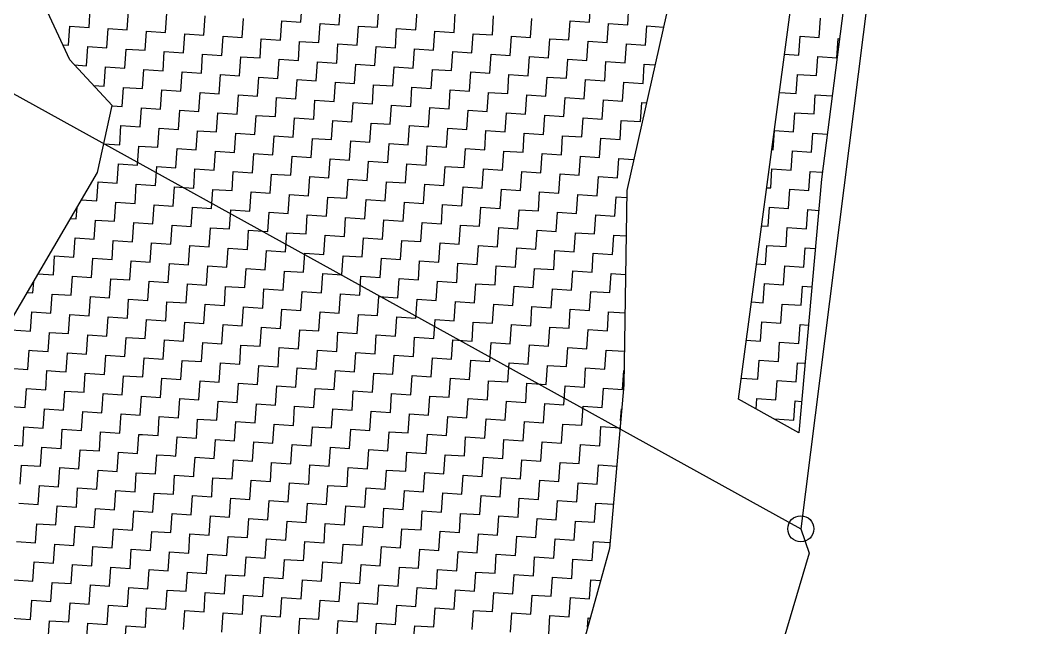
# Model space of a CAD drawing. Header units: metres. Extents: x 286068 to 287358, y 2005630 to 2007098.
# Drawn here: x 287182.4 to 287354.1, y 2006680.2 to 2006783.1 of the extents above; entities that cross this region are included whole.
import ezdxf

# ---------------------------------------------------------------- set-up
doc = ezdxf.new("R2010")
doc.units = ezdxf.units.M
for name, color, linetype in [('POLY_HATCH', 12, 'Continuous'), ('POLY_PARCEL', 6, 'Continuous'), ('V_BOUND_LINE', 7, 'Continuous')]:
    doc.layers.add(name, color=color, linetype=linetype)

msp = doc.modelspace()

# ---------------------------------------------------------------- linework, layer by layer
msp.add_circle((287314.51, 2006696.93), 2.21)
at = {"layer": 'POLY_HATCH'}
for p, q in [((287354.12, 2007038.98), (287318.02, 2006756.13)), ((287190.73, 2006776.36), (287184.01, 2006790.89)), ((287292.96, 2006789.44), (287285.04, 2006754.24)), ((287303.94, 2006718.87), (287312.81, 2006785.27)), ((287197.9, 2006768.62), (287190.73, 2006776.36)), ((287195.44, 2006757.26), (287197.9, 2006768.62)), ((287174.25, 2006721.11), (287195.44, 2006757.26)), ((287318.02, 2006756.13), (287314.17, 2006713.17)), ((287285.04, 2006754.24), (287284.53, 2006721.34)), ((287284.53, 2006721.34), (287282.13, 2006693.59)), ((287314.17, 2006713.17), (287303.94, 2006718.87)), ((287282.13, 2006693.59), (287274.06, 2006664.54))]:
    msp.add_line(p, q, dxfattribs=at)
at = {"layer": 'POLY_HATCH', "linetype": 'Continuous'}
for p, q in [((287194, 2006781.87), (287194.21, 2006785.11)), ((287229.87, 2006782.74), (287230.09, 2006785.98)), ((287236.36, 2006782.31), (287236.57, 2006785.55)), ((287242.84, 2006781.88), (287243.06, 2006785.12)), ((287278.72, 2006782.75), (287278.93, 2006786)), ((287285.2, 2006782.32), (287285.41, 2006785.57)), ((287200.48, 2006781.44), (287200.7, 2006784.68)), ((287206.96, 2006781.01), (287207.18, 2006784.25)), ((287213.45, 2006780.57), (287213.66, 2006783.82)), ((287219.93, 2006780.14), (287220.15, 2006783.39)), ((287249.32, 2006781.45), (287249.54, 2006784.69)), ((287255.81, 2006781.02), (287256.02, 2006784.26)), ((287262.29, 2006780.59), (287262.51, 2006783.83)), ((287268.77, 2006780.16), (287268.99, 2006783.4)), ((287317.62, 2006780.17), (287317.83, 2006783.41)), ((287190.54, 2006778.84), (287190.76, 2006782.08)), ((287190.76, 2006782.08), (287194, 2006781.87)), ((287197.02, 2006778.41), (287197.24, 2006781.65)), ((287197.24, 2006781.65), (287200.48, 2006781.44)), ((287226.42, 2006779.71), (287226.63, 2006782.96)), ((287226.63, 2006782.96), (287229.87, 2006782.74)), ((287232.9, 2006779.28), (287233.11, 2006782.53)), ((287233.11, 2006782.53), (287236.36, 2006782.31)), ((287239.38, 2006778.85), (287239.6, 2006782.1)), ((287239.6, 2006782.1), (287242.84, 2006781.88)), ((287245.87, 2006778.42), (287246.08, 2006781.66)), ((287246.08, 2006781.66), (287249.32, 2006781.45)), ((287275.26, 2006779.73), (287275.47, 2006782.97)), ((287275.47, 2006782.97), (287278.72, 2006782.75)), ((287281.74, 2006779.3), (287281.96, 2006782.54)), ((287281.96, 2006782.54), (287285.2, 2006782.32)), ((287288.23, 2006778.87), (287288.44, 2006782.11)), ((287288.44, 2006782.11), (287291.27, 2006781.92)), ((287203.51, 2006777.98), (287203.72, 2006781.22)), ((287203.72, 2006781.22), (287206.96, 2006781.01)), ((287209.99, 2006777.55), (287210.21, 2006780.79)), ((287210.21, 2006780.79), (287213.45, 2006780.57)), ((287216.47, 2006777.12), (287216.69, 2006780.36)), ((287216.69, 2006780.36), (287219.93, 2006780.14)), ((287222.96, 2006776.69), (287223.17, 2006779.93)), ((287223.17, 2006779.93), (287226.42, 2006779.71)), ((287252.35, 2006777.99), (287252.57, 2006781.23)), ((287252.57, 2006781.23), (287255.81, 2006781.02)), ((287258.83, 2006777.56), (287259.05, 2006780.8)), ((287259.05, 2006780.8), (287262.29, 2006780.59)), ((287265.32, 2006777.13), (287265.53, 2006780.37)), ((287265.53, 2006780.37), (287268.77, 2006780.16)), ((287271.8, 2006776.7), (287272.02, 2006779.94)), ((287272.02, 2006779.94), (287275.26, 2006779.73)), ((287314.16, 2006777.15), (287314.38, 2006780.39)), ((287314.38, 2006780.39), (287317.62, 2006780.17)), ((287320.64, 2006776.72), (287320.86, 2006779.96)), ((287320.86, 2006779.96), (287321.06, 2006779.94)), ((287189.55, 2006778.91), (287190.54, 2006778.84)), ((287193.57, 2006775.38), (287193.78, 2006778.62)), ((287193.78, 2006778.62), (287197.02, 2006778.41)), ((287200.05, 2006774.95), (287200.27, 2006778.19)), ((287200.27, 2006778.19), (287203.51, 2006777.98)), ((287229.44, 2006776.26), (287229.66, 2006779.5)), ((287229.66, 2006779.5), (287232.9, 2006779.28)), ((287235.93, 2006775.83), (287236.14, 2006779.07)), ((287236.14, 2006779.07), (287239.38, 2006778.85)), ((287242.41, 2006775.4), (287242.62, 2006778.64)), ((287242.62, 2006778.64), (287245.87, 2006778.42)), ((287248.89, 2006774.97), (287249.11, 2006778.21)), ((287249.11, 2006778.21), (287252.35, 2006777.99)), ((287278.28, 2006776.27), (287278.5, 2006779.51)), ((287278.5, 2006779.51), (287281.74, 2006779.3)), ((287284.77, 2006775.84), (287284.98, 2006779.08)), ((287284.98, 2006779.08), (287288.23, 2006778.87)), ((287206.53, 2006774.52), (287206.75, 2006777.76)), ((287206.75, 2006777.76), (287209.99, 2006777.55)), ((287213.02, 2006774.09), (287213.23, 2006777.33)), ((287213.23, 2006777.33), (287216.47, 2006777.12)), ((287219.5, 2006773.66), (287219.72, 2006776.9)), ((287219.72, 2006776.9), (287222.96, 2006776.69)), ((287225.99, 2006773.23), (287226.2, 2006776.47)), ((287226.2, 2006776.47), (287229.44, 2006776.26)), ((287255.38, 2006774.54), (287255.59, 2006777.78)), ((287255.59, 2006777.78), (287258.83, 2006777.56)), ((287261.86, 2006774.11), (287262.08, 2006777.35)), ((287262.08, 2006777.35), (287265.32, 2006777.13)), ((287268.34, 2006773.67), (287268.56, 2006776.92)), ((287268.56, 2006776.92), (287271.8, 2006776.7)), ((287274.83, 2006773.24), (287275.04, 2006776.49)), ((287275.04, 2006776.49), (287278.28, 2006776.27)), ((287311.75, 2006777.31), (287314.16, 2006777.15)), ((287317.19, 2006773.69), (287317.4, 2006776.93)), ((287317.4, 2006776.93), (287320.64, 2006776.72)), ((287191.51, 2006775.52), (287193.57, 2006775.38)), ((287196.59, 2006771.93), (287196.81, 2006775.17)), ((287196.81, 2006775.17), (287200.05, 2006774.95)), ((287203.08, 2006771.5), (287203.29, 2006774.74)), ((287203.29, 2006774.74), (287206.53, 2006774.52)), ((287232.47, 2006772.8), (287232.68, 2006776.04)), ((287232.68, 2006776.04), (287235.93, 2006775.83)), ((287238.95, 2006772.37), (287239.17, 2006775.61)), ((287239.17, 2006775.61), (287242.41, 2006775.4)), ((287245.44, 2006771.94), (287245.65, 2006775.18)), ((287245.65, 2006775.18), (287248.89, 2006774.97)), ((287251.92, 2006771.51), (287252.14, 2006774.75)), ((287252.14, 2006774.75), (287255.38, 2006774.54)), ((287281.31, 2006772.81), (287281.53, 2006776.06)), ((287281.53, 2006776.06), (287284.77, 2006775.84)), ((287287.8, 2006772.38), (287288.01, 2006775.63)), ((287288.01, 2006775.63), (287289.82, 2006775.5)), ((287209.56, 2006771.06), (287209.78, 2006774.31)), ((287209.78, 2006774.31), (287213.02, 2006774.09)), ((287216.04, 2006770.63), (287216.26, 2006773.88)), ((287216.26, 2006773.88), (287219.5, 2006773.66)), ((287222.53, 2006770.2), (287222.74, 2006773.45)), ((287222.74, 2006773.45), (287225.99, 2006773.23)), ((287229.01, 2006769.77), (287229.23, 2006773.02)), ((287229.23, 2006773.02), (287232.47, 2006772.8)), ((287258.4, 2006771.08), (287258.62, 2006774.32)), ((287258.62, 2006774.32), (287261.86, 2006774.11)), ((287264.89, 2006770.65), (287265.1, 2006773.89)), ((287265.1, 2006773.89), (287268.34, 2006773.67)), ((287271.37, 2006770.22), (287271.59, 2006773.46)), ((287271.59, 2006773.46), (287274.83, 2006773.24)), ((287277.85, 2006769.79), (287278.07, 2006773.03)), ((287278.07, 2006773.03), (287281.31, 2006772.81)), ((287313.73, 2006770.66), (287313.95, 2006773.9)), ((287313.95, 2006773.9), (287317.19, 2006773.69)), ((287194.73, 2006772.05), (287196.59, 2006771.93)), ((287199.62, 2006768.47), (287199.84, 2006771.71)), ((287199.84, 2006771.71), (287203.08, 2006771.5)), ((287206.1, 2006768.04), (287206.32, 2006771.28)), ((287206.32, 2006771.28), (287209.56, 2006771.06)), ((287235.5, 2006769.34), (287235.71, 2006772.58)), ((287235.71, 2006772.58), (287238.95, 2006772.37)), ((287241.98, 2006768.91), (287242.19, 2006772.15)), ((287242.19, 2006772.15), (287245.44, 2006771.94)), ((287248.46, 2006768.48), (287248.68, 2006771.72)), ((287248.68, 2006771.72), (287251.92, 2006771.51)), ((287254.95, 2006768.05), (287255.16, 2006771.29)), ((287255.16, 2006771.29), (287258.4, 2006771.08)), ((287284.34, 2006769.36), (287284.55, 2006772.6)), ((287284.55, 2006772.6), (287287.8, 2006772.38)), ((287212.59, 2006767.61), (287212.8, 2006770.85)), ((287212.8, 2006770.85), (287216.04, 2006770.63)), ((287219.07, 2006767.18), (287219.29, 2006770.42)), ((287219.29, 2006770.42), (287222.53, 2006770.2)), ((287225.55, 2006766.75), (287225.77, 2006769.99)), ((287225.77, 2006769.99), (287229.01, 2006769.77)), ((287232.04, 2006766.32), (287232.25, 2006769.56)), ((287232.25, 2006769.56), (287235.5, 2006769.34)), ((287261.43, 2006767.62), (287261.65, 2006770.86)), ((287261.65, 2006770.86), (287264.89, 2006770.65)), ((287267.91, 2006767.19), (287268.13, 2006770.43)), ((287268.13, 2006770.43), (287271.37, 2006770.22)), ((287274.4, 2006766.76), (287274.61, 2006770)), ((287274.61, 2006770), (287277.85, 2006769.79)), ((287280.88, 2006766.33), (287281.1, 2006769.57)), ((287281.1, 2006769.57), (287284.34, 2006769.36)), ((287310.89, 2006770.85), (287313.73, 2006770.66)), ((287316.76, 2006767.2), (287316.97, 2006770.45)), ((287316.97, 2006770.45), (287319.83, 2006770.26)), ((287197.9, 2006768.58), (287199.62, 2006768.47)), ((287202.65, 2006765.01), (287202.86, 2006768.25)), ((287202.86, 2006768.25), (287206.1, 2006768.04)), ((287209.13, 2006764.58), (287209.35, 2006767.82)), ((287209.35, 2006767.82), (287212.59, 2006767.61)), ((287238.52, 2006765.89), (287238.74, 2006769.13)), ((287238.74, 2006769.13), (287241.98, 2006768.91)), ((287245.01, 2006765.46), (287245.22, 2006768.7)), ((287245.22, 2006768.7), (287248.46, 2006768.48)), ((287251.49, 2006765.03), (287251.7, 2006768.27)), ((287251.7, 2006768.27), (287254.95, 2006768.05)), ((287257.97, 2006764.59), (287258.19, 2006767.84)), ((287258.19, 2006767.84), (287261.43, 2006767.62)), ((287287.36, 2006765.9), (287287.58, 2006769.14)), ((287287.58, 2006769.14), (287288.38, 2006769.09)), ((287215.61, 2006764.15), (287215.83, 2006767.39)), ((287215.83, 2006767.39), (287219.07, 2006767.18)), ((287222.1, 2006763.72), (287222.31, 2006766.96)), ((287222.31, 2006766.96), (287225.55, 2006766.75)), ((287228.58, 2006763.29), (287228.8, 2006766.53)), ((287228.8, 2006766.53), (287232.04, 2006766.32)), ((287235.07, 2006762.86), (287235.28, 2006766.1)), ((287235.28, 2006766.1), (287238.52, 2006765.89)), ((287264.46, 2006764.16), (287264.67, 2006767.41)), ((287264.67, 2006767.41), (287267.91, 2006767.19)), ((287270.94, 2006763.73), (287271.16, 2006766.98)), ((287271.16, 2006766.98), (287274.4, 2006766.76)), ((287277.42, 2006763.3), (287277.64, 2006766.55)), ((287277.64, 2006766.55), (287280.88, 2006766.33)), ((287283.91, 2006762.87), (287284.12, 2006766.11)), ((287284.12, 2006766.11), (287287.36, 2006765.9)), ((287313.3, 2006764.18), (287313.51, 2006767.42)), ((287313.51, 2006767.42), (287316.76, 2006767.2)), ((287199.19, 2006761.98), (287199.4, 2006765.23)), ((287199.4, 2006765.23), (287202.65, 2006765.01)), ((287205.67, 2006761.55), (287205.89, 2006764.8)), ((287205.89, 2006764.8), (287209.13, 2006764.58)), ((287212.16, 2006761.12), (287212.37, 2006764.37)), ((287212.37, 2006764.37), (287215.61, 2006764.15)), ((287241.55, 2006762.43), (287241.76, 2006765.67)), ((287241.76, 2006765.67), (287245.01, 2006765.46)), ((287248.03, 2006762), (287248.25, 2006765.24)), ((287248.25, 2006765.24), (287251.49, 2006765.03)), ((287254.52, 2006761.57), (287254.73, 2006764.81)), ((287254.73, 2006764.81), (287257.97, 2006764.59)), ((287261, 2006761.14), (287261.21, 2006764.38)), ((287261.21, 2006764.38), (287264.46, 2006764.16)), ((287309.84, 2006761.15), (287310.06, 2006764.39)), ((287310.06, 2006764.39), (287313.3, 2006764.18)), ((287218.64, 2006760.69), (287218.86, 2006763.94)), ((287218.86, 2006763.94), (287222.1, 2006763.72)), ((287225.12, 2006760.26), (287225.34, 2006763.51)), ((287225.34, 2006763.51), (287228.58, 2006763.29)), ((287231.61, 2006759.83), (287231.82, 2006763.07)), ((287231.82, 2006763.07), (287235.07, 2006762.86)), ((287238.09, 2006759.4), (287238.31, 2006762.64)), ((287238.31, 2006762.64), (287241.55, 2006762.43)), ((287267.48, 2006760.71), (287267.7, 2006763.95)), ((287267.7, 2006763.95), (287270.94, 2006763.73)), ((287273.97, 2006760.28), (287274.18, 2006763.52)), ((287274.18, 2006763.52), (287277.42, 2006763.3)), ((287280.45, 2006759.85), (287280.67, 2006763.09)), ((287280.67, 2006763.09), (287283.91, 2006762.87)), ((287316.33, 2006760.72), (287316.54, 2006763.96)), ((287316.54, 2006763.96), (287319, 2006763.8)), ((287196.5, 2006762.16), (287199.19, 2006761.98)), ((287202.22, 2006758.53), (287202.43, 2006761.77)), ((287202.43, 2006761.77), (287205.67, 2006761.55)), ((287208.7, 2006758.1), (287208.92, 2006761.34)), ((287208.92, 2006761.34), (287212.16, 2006761.12)), ((287215.18, 2006757.67), (287215.4, 2006760.91)), ((287215.4, 2006760.91), (287218.64, 2006760.69)), ((287244.58, 2006758.97), (287244.79, 2006762.21)), ((287244.79, 2006762.21), (287248.03, 2006762)), ((287251.06, 2006758.54), (287251.27, 2006761.78)), ((287251.27, 2006761.78), (287254.52, 2006761.57)), ((287257.54, 2006758.11), (287257.76, 2006761.35)), ((287257.76, 2006761.35), (287261, 2006761.14)), ((287264.03, 2006757.68), (287264.24, 2006760.92)), ((287264.24, 2006760.92), (287267.48, 2006760.71)), ((287309.59, 2006761.17), (287309.84, 2006761.15)), ((287312.87, 2006757.69), (287313.08, 2006760.94)), ((287313.08, 2006760.94), (287316.33, 2006760.72)), ((287221.67, 2006757.24), (287221.88, 2006760.48)), ((287221.88, 2006760.48), (287225.12, 2006760.26)), ((287228.15, 2006756.81), (287228.37, 2006760.05)), ((287228.37, 2006760.05), (287231.61, 2006759.83)), ((287234.63, 2006756.38), (287234.85, 2006759.62)), ((287234.85, 2006759.62), (287238.09, 2006759.4)), ((287241.12, 2006755.95), (287241.33, 2006759.19)), ((287241.33, 2006759.19), (287244.58, 2006758.97)), ((287270.51, 2006757.25), (287270.73, 2006760.49)), ((287270.73, 2006760.49), (287273.97, 2006760.28)), ((287276.99, 2006756.82), (287277.21, 2006760.06)), ((287277.21, 2006760.06), (287280.45, 2006759.85)), ((287283.48, 2006756.39), (287283.69, 2006759.63)), ((287283.69, 2006759.63), (287286.21, 2006759.46)), ((287198.76, 2006755.5), (287198.97, 2006758.74)), ((287198.97, 2006758.74), (287202.22, 2006758.53)), ((287205.24, 2006755.07), (287205.46, 2006758.31)), ((287205.46, 2006758.31), (287208.7, 2006758.1)), ((287211.73, 2006754.64), (287211.94, 2006757.88)), ((287211.94, 2006757.88), (287215.18, 2006757.67)), ((287218.21, 2006754.21), (287218.43, 2006757.45)), ((287218.43, 2006757.45), (287221.67, 2006757.24)), ((287247.6, 2006755.51), (287247.82, 2006758.76)), ((287247.82, 2006758.76), (287251.06, 2006758.54)), ((287254.09, 2006755.08), (287254.3, 2006758.33)), ((287254.3, 2006758.33), (287257.54, 2006758.11)), ((287260.57, 2006754.65), (287260.78, 2006757.9)), ((287260.78, 2006757.9), (287264.03, 2006757.68)), ((287267.05, 2006754.22), (287267.27, 2006757.47)), ((287267.27, 2006757.47), (287270.51, 2006757.25)), ((287309.41, 2006754.67), (287309.63, 2006757.91)), ((287309.63, 2006757.91), (287312.87, 2006757.69)), ((287315.9, 2006754.24), (287316.11, 2006757.48)), ((287316.11, 2006757.48), (287318.18, 2006757.34)), ((287195.3, 2006752.47), (287195.52, 2006755.72)), ((287195.52, 2006755.72), (287198.76, 2006755.5)), ((287224.69, 2006753.78), (287224.91, 2006757.02)), ((287224.91, 2006757.02), (287228.15, 2006756.81)), ((287231.18, 2006753.35), (287231.39, 2006756.59)), ((287231.39, 2006756.59), (287234.63, 2006756.38)), ((287237.66, 2006752.92), (287237.88, 2006756.16)), ((287237.88, 2006756.16), (287241.12, 2006755.95)), ((287244.14, 2006752.49), (287244.36, 2006755.73)), ((287244.36, 2006755.73), (287247.6, 2006755.51)), ((287273.54, 2006753.79), (287273.75, 2006757.04)), ((287273.75, 2006757.04), (287276.99, 2006756.82)), ((287280.02, 2006753.36), (287280.24, 2006756.6)), ((287280.24, 2006756.6), (287283.48, 2006756.39)), ((287201.79, 2006752.04), (287202, 2006755.29)), ((287202, 2006755.29), (287205.24, 2006755.07)), ((287208.27, 2006751.61), (287208.48, 2006754.86)), ((287208.48, 2006754.86), (287211.73, 2006754.64)), ((287214.75, 2006751.18), (287214.97, 2006754.43)), ((287214.97, 2006754.43), (287218.21, 2006754.21)), ((287221.24, 2006750.75), (287221.45, 2006753.99)), ((287221.45, 2006753.99), (287224.69, 2006753.78)), ((287250.63, 2006752.06), (287250.84, 2006755.3)), ((287250.84, 2006755.3), (287254.09, 2006755.08)), ((287257.11, 2006751.63), (287257.33, 2006754.87)), ((287257.33, 2006754.87), (287260.57, 2006754.65)), ((287263.6, 2006751.2), (287263.81, 2006754.44)), ((287263.81, 2006754.44), (287267.05, 2006754.22)), ((287270.08, 2006750.77), (287270.29, 2006754.01)), ((287270.29, 2006754.01), (287273.54, 2006753.79)), ((287308.73, 2006754.71), (287309.41, 2006754.67)), ((287312.44, 2006751.21), (287312.65, 2006754.45)), ((287312.65, 2006754.45), (287315.9, 2006754.24)), ((287192.73, 2006752.64), (287195.3, 2006752.47)), ((287198.33, 2006749.02), (287198.54, 2006752.26)), ((287198.54, 2006752.26), (287201.79, 2006752.04)), ((287227.72, 2006750.32), (287227.94, 2006753.56)), ((287227.94, 2006753.56), (287231.18, 2006753.35)), ((287234.2, 2006749.89), (287234.42, 2006753.13)), ((287234.42, 2006753.13), (287237.66, 2006752.92)), ((287240.69, 2006749.46), (287240.9, 2006752.7)), ((287240.9, 2006752.7), (287244.14, 2006752.49)), ((287247.17, 2006749.03), (287247.39, 2006752.27)), ((287247.39, 2006752.27), (287250.63, 2006752.06)), ((287276.56, 2006750.34), (287276.78, 2006753.58)), ((287276.78, 2006753.58), (287280.02, 2006753.36)), ((287283.05, 2006749.91), (287283.26, 2006753.15)), ((287283.26, 2006753.15), (287285.02, 2006753.03)), ((287191.85, 2006749.45), (287191.97, 2006751.34)), ((287204.81, 2006748.59), (287205.03, 2006751.83)), ((287205.03, 2006751.83), (287208.27, 2006751.61)), ((287211.3, 2006748.16), (287211.51, 2006751.4)), ((287211.51, 2006751.4), (287214.75, 2006751.18)), ((287217.78, 2006747.73), (287218, 2006750.97)), ((287218, 2006750.97), (287221.24, 2006750.75)), ((287224.26, 2006747.3), (287224.48, 2006750.54)), ((287224.48, 2006750.54), (287227.72, 2006750.32)), ((287253.66, 2006748.6), (287253.87, 2006751.84)), ((287253.87, 2006751.84), (287257.11, 2006751.63)), ((287260.14, 2006748.17), (287260.35, 2006751.41)), ((287260.35, 2006751.41), (287263.6, 2006751.2)), ((287266.62, 2006747.74), (287266.84, 2006750.98)), ((287266.84, 2006750.98), (287270.08, 2006750.77)), ((287273.11, 2006747.31), (287273.32, 2006750.55)), ((287273.32, 2006750.55), (287276.56, 2006750.34)), ((287308.98, 2006748.18), (287309.2, 2006751.43)), ((287309.2, 2006751.43), (287312.44, 2006751.21)), ((287315.47, 2006747.75), (287315.68, 2006751)), ((287315.68, 2006751), (287317.55, 2006750.87)), ((287190.9, 2006749.51), (287191.85, 2006749.45)), ((287194.87, 2006745.99), (287195.09, 2006749.23)), ((287195.09, 2006749.23), (287198.33, 2006749.02)), ((287201.36, 2006745.56), (287201.57, 2006748.8)), ((287201.57, 2006748.8), (287204.81, 2006748.59)), ((287230.75, 2006746.87), (287230.96, 2006750.11)), ((287230.96, 2006750.11), (287234.2, 2006749.89)), ((287237.23, 2006746.44), (287237.45, 2006749.68)), ((287237.45, 2006749.68), (287240.69, 2006749.46)), ((287243.71, 2006746), (287243.93, 2006749.25)), ((287243.93, 2006749.25), (287247.17, 2006749.03)), ((287250.2, 2006745.57), (287250.41, 2006748.82)), ((287250.41, 2006748.82), (287253.66, 2006748.6)), ((287279.59, 2006746.88), (287279.81, 2006750.12)), ((287279.81, 2006750.12), (287283.05, 2006749.91)), ((287207.84, 2006745.13), (287208.05, 2006748.37)), ((287208.05, 2006748.37), (287211.3, 2006748.16)), ((287214.32, 2006744.7), (287214.54, 2006747.94)), ((287214.54, 2006747.94), (287217.78, 2006747.73)), ((287220.81, 2006744.27), (287221.02, 2006747.51)), ((287221.02, 2006747.51), (287224.26, 2006747.3)), ((287227.29, 2006743.84), (287227.51, 2006747.08)), ((287227.51, 2006747.08), (287230.75, 2006746.87)), ((287256.68, 2006745.14), (287256.9, 2006748.39)), ((287256.9, 2006748.39), (287260.14, 2006748.17)), ((287263.17, 2006744.71), (287263.38, 2006747.96)), ((287263.38, 2006747.96), (287266.62, 2006747.74)), ((287269.65, 2006744.28), (287269.86, 2006747.52)), ((287269.86, 2006747.52), (287273.11, 2006747.31)), ((287276.13, 2006743.85), (287276.35, 2006747.09)), ((287276.35, 2006747.09), (287279.59, 2006746.88)), ((287307.87, 2006748.26), (287308.98, 2006748.18)), ((287312.01, 2006744.73), (287312.22, 2006747.97)), ((287312.22, 2006747.97), (287315.47, 2006747.75)), ((287191.41, 2006742.96), (287191.63, 2006746.21)), ((287191.63, 2006746.21), (287194.87, 2006745.99)), ((287197.9, 2006742.53), (287198.11, 2006745.78)), ((287198.11, 2006745.78), (287201.36, 2006745.56)), ((287204.38, 2006742.1), (287204.6, 2006745.35)), ((287204.6, 2006745.35), (287207.84, 2006745.13)), ((287233.77, 2006743.41), (287233.99, 2006746.65)), ((287233.99, 2006746.65), (287237.23, 2006746.44)), ((287240.26, 2006742.98), (287240.47, 2006746.22)), ((287240.47, 2006746.22), (287243.71, 2006746)), ((287246.74, 2006742.55), (287246.96, 2006745.79)), ((287246.96, 2006745.79), (287250.2, 2006745.57)), ((287253.22, 2006742.12), (287253.44, 2006745.36)), ((287253.44, 2006745.36), (287256.68, 2006745.14)), ((287282.62, 2006743.42), (287282.83, 2006746.66)), ((287282.83, 2006746.66), (287284.92, 2006746.53)), ((287210.87, 2006741.67), (287211.08, 2006744.91)), ((287211.08, 2006744.91), (287214.32, 2006744.7)), ((287217.35, 2006741.24), (287217.56, 2006744.48)), ((287217.56, 2006744.48), (287220.81, 2006744.27)), ((287223.83, 2006740.81), (287224.05, 2006744.05)), ((287224.05, 2006744.05), (287227.29, 2006743.84)), ((287230.32, 2006740.38), (287230.53, 2006743.62)), ((287230.53, 2006743.62), (287233.77, 2006743.41)), ((287259.71, 2006741.69), (287259.92, 2006744.93)), ((287259.92, 2006744.93), (287263.17, 2006744.71)), ((287266.19, 2006741.26), (287266.41, 2006744.5)), ((287266.41, 2006744.5), (287269.65, 2006744.28)), ((287272.68, 2006740.83), (287272.89, 2006744.07)), ((287272.89, 2006744.07), (287276.13, 2006743.85)), ((287279.16, 2006740.4), (287279.37, 2006743.64)), ((287279.37, 2006743.64), (287282.62, 2006743.42)), ((287308.55, 2006741.7), (287308.77, 2006744.94)), ((287308.77, 2006744.94), (287312.01, 2006744.73)), ((287315.03, 2006741.27), (287315.25, 2006744.51)), ((287315.25, 2006744.51), (287316.97, 2006744.4)), ((287187.96, 2006739.94), (287188.17, 2006743.18)), ((287188.17, 2006743.18), (287191.41, 2006742.96)), ((287194.44, 2006739.51), (287194.66, 2006742.75)), ((287194.66, 2006742.75), (287197.9, 2006742.53)), ((287200.93, 2006739.08), (287201.14, 2006742.32)), ((287201.14, 2006742.32), (287204.38, 2006742.1)), ((287207.41, 2006738.65), (287207.62, 2006741.89)), ((287207.62, 2006741.89), (287210.87, 2006741.67)), ((287236.8, 2006739.95), (287237.02, 2006743.19)), ((287237.02, 2006743.19), (287240.26, 2006742.98)), ((287243.28, 2006739.52), (287243.5, 2006742.76)), ((287243.5, 2006742.76), (287246.74, 2006742.55)), ((287249.77, 2006739.09), (287249.98, 2006742.33)), ((287249.98, 2006742.33), (287253.22, 2006742.12)), ((287256.25, 2006738.66), (287256.47, 2006741.9)), ((287256.47, 2006741.9), (287259.71, 2006741.69)), ((287307, 2006741.8), (287308.55, 2006741.7)), ((287185.39, 2006740.11), (287187.96, 2006739.94)), ((287213.89, 2006738.22), (287214.11, 2006741.46)), ((287214.11, 2006741.46), (287217.35, 2006741.24)), ((287220.38, 2006737.79), (287220.59, 2006741.03)), ((287220.59, 2006741.03), (287223.83, 2006740.81)), ((287226.86, 2006737.36), (287227.07, 2006740.6)), ((287227.07, 2006740.6), (287230.32, 2006740.38)), ((287233.34, 2006736.92), (287233.56, 2006740.17)), ((287233.56, 2006740.17), (287236.8, 2006739.95)), ((287262.74, 2006738.23), (287262.95, 2006741.47)), ((287262.95, 2006741.47), (287266.19, 2006741.26)), ((287269.22, 2006737.8), (287269.43, 2006741.04)), ((287269.43, 2006741.04), (287272.68, 2006740.83)), ((287275.7, 2006737.37), (287275.92, 2006740.61)), ((287275.92, 2006740.61), (287279.16, 2006740.4)), ((287282.19, 2006736.94), (287282.4, 2006740.18)), ((287282.4, 2006740.18), (287284.82, 2006740.02)), ((287311.58, 2006738.24), (287311.79, 2006741.49)), ((287311.79, 2006741.49), (287315.03, 2006741.27)), ((287184.5, 2006736.91), (287184.63, 2006738.81)), ((287190.98, 2006736.48), (287191.2, 2006739.72)), ((287191.2, 2006739.72), (287194.44, 2006739.51)), ((287197.47, 2006736.05), (287197.68, 2006739.29)), ((287197.68, 2006739.29), (287200.93, 2006739.08)), ((287203.95, 2006735.62), (287204.17, 2006738.86)), ((287204.17, 2006738.86), (287207.41, 2006738.65)), ((287210.44, 2006735.19), (287210.65, 2006738.43)), ((287210.65, 2006738.43), (287213.89, 2006738.22)), ((287239.83, 2006736.49), (287240.04, 2006739.74)), ((287240.04, 2006739.74), (287243.28, 2006739.52)), ((287246.31, 2006736.06), (287246.53, 2006739.31)), ((287246.53, 2006739.31), (287249.77, 2006739.09)), ((287252.79, 2006735.63), (287253.01, 2006738.88)), ((287253.01, 2006738.88), (287256.25, 2006738.66)), ((287259.28, 2006735.2), (287259.49, 2006738.44)), ((287259.49, 2006738.44), (287262.74, 2006738.23)), ((287308.12, 2006735.22), (287308.34, 2006738.46)), ((287308.34, 2006738.46), (287311.58, 2006738.24)), ((287183.55, 2006736.97), (287184.5, 2006736.91)), ((287187.53, 2006733.45), (287187.74, 2006736.7)), ((287187.74, 2006736.7), (287190.98, 2006736.48)), ((287216.92, 2006734.76), (287217.13, 2006738)), ((287217.13, 2006738), (287220.38, 2006737.79)), ((287223.4, 2006734.33), (287223.62, 2006737.57)), ((287223.62, 2006737.57), (287226.86, 2006737.36)), ((287229.89, 2006733.9), (287230.1, 2006737.14)), ((287230.1, 2006737.14), (287233.34, 2006736.92)), ((287236.37, 2006733.47), (287236.59, 2006736.71)), ((287236.59, 2006736.71), (287239.83, 2006736.49)), ((287265.76, 2006734.77), (287265.98, 2006738.01)), ((287265.98, 2006738.01), (287269.22, 2006737.8)), ((287272.25, 2006734.34), (287272.46, 2006737.58)), ((287272.46, 2006737.58), (287275.7, 2006737.37)), ((287278.73, 2006733.91), (287278.94, 2006737.15)), ((287278.94, 2006737.15), (287282.19, 2006736.94)), ((287314.6, 2006734.79), (287314.82, 2006738.03)), ((287314.82, 2006738.03), (287316.39, 2006737.92)), ((287194.01, 2006733.02), (287194.23, 2006736.27)), ((287194.23, 2006736.27), (287197.47, 2006736.05)), ((287200.49, 2006732.59), (287200.71, 2006735.83)), ((287200.71, 2006735.83), (287203.95, 2006735.62)), ((287206.98, 2006732.16), (287207.19, 2006735.4)), ((287207.19, 2006735.4), (287210.44, 2006735.19)), ((287213.46, 2006731.73), (287213.68, 2006734.97)), ((287213.68, 2006734.97), (287216.92, 2006734.76)), ((287242.85, 2006733.04), (287243.07, 2006736.28)), ((287243.07, 2006736.28), (287246.31, 2006736.06)), ((287249.34, 2006732.61), (287249.55, 2006735.85)), ((287249.55, 2006735.85), (287252.79, 2006735.63)), ((287255.82, 2006732.18), (287256.04, 2006735.42)), ((287256.04, 2006735.42), (287259.28, 2006735.2)), ((287262.3, 2006731.75), (287262.52, 2006734.99)), ((287262.52, 2006734.99), (287265.76, 2006734.77)), ((287306.14, 2006735.35), (287308.12, 2006735.22)), ((287311.15, 2006731.76), (287311.36, 2006735)), ((287311.36, 2006735), (287314.6, 2006734.79)), ((287184.07, 2006730.43), (287184.29, 2006733.67)), ((287184.29, 2006733.67), (287187.53, 2006733.45)), ((287190.55, 2006730), (287190.77, 2006733.24)), ((287190.77, 2006733.24), (287194.01, 2006733.02)), ((287219.95, 2006731.3), (287220.16, 2006734.54)), ((287220.16, 2006734.54), (287223.4, 2006734.33)), ((287226.43, 2006730.87), (287226.64, 2006734.11)), ((287226.64, 2006734.11), (287229.89, 2006733.9)), ((287232.91, 2006730.44), (287233.13, 2006733.68)), ((287233.13, 2006733.68), (287236.37, 2006733.47)), ((287239.4, 2006730.01), (287239.61, 2006733.25)), ((287239.61, 2006733.25), (287242.85, 2006733.04)), ((287268.79, 2006731.32), (287269, 2006734.56)), ((287269, 2006734.56), (287272.25, 2006734.34)), ((287275.27, 2006730.89), (287275.49, 2006734.13)), ((287275.49, 2006734.13), (287278.73, 2006733.91)), ((287281.76, 2006730.45), (287281.97, 2006733.7)), ((287281.97, 2006733.7), (287284.72, 2006733.51)), ((287197.04, 2006729.57), (287197.25, 2006732.81)), ((287197.25, 2006732.81), (287200.49, 2006732.59)), ((287203.52, 2006729.14), (287203.74, 2006732.38)), ((287203.74, 2006732.38), (287206.98, 2006732.16)), ((287210, 2006728.71), (287210.22, 2006731.95)), ((287210.22, 2006731.95), (287213.46, 2006731.73)), ((287216.49, 2006728.28), (287216.7, 2006731.52)), ((287216.7, 2006731.52), (287219.95, 2006731.3)), ((287245.88, 2006729.58), (287246.1, 2006732.82)), ((287246.1, 2006732.82), (287249.34, 2006732.61)), ((287252.36, 2006729.15), (287252.58, 2006732.39)), ((287252.58, 2006732.39), (287255.82, 2006732.18)), ((287258.85, 2006728.72), (287259.06, 2006731.96)), ((287259.06, 2006731.96), (287262.3, 2006731.75)), ((287265.33, 2006728.29), (287265.55, 2006731.53)), ((287265.55, 2006731.53), (287268.79, 2006731.32)), ((287307.69, 2006728.73), (287307.91, 2006731.98)), ((287307.91, 2006731.98), (287311.15, 2006731.76)), ((287314.17, 2006728.3), (287314.39, 2006731.54)), ((287314.39, 2006731.54), (287315.81, 2006731.45)), ((287180.83, 2006730.64), (287184.07, 2006730.43)), ((287187.1, 2006726.97), (287187.31, 2006730.21)), ((287187.31, 2006730.21), (287190.55, 2006730)), ((287193.58, 2006726.54), (287193.8, 2006729.78)), ((287193.8, 2006729.78), (287197.04, 2006729.57)), ((287222.97, 2006727.84), (287223.19, 2006731.09)), ((287223.19, 2006731.09), (287226.43, 2006730.87)), ((287229.46, 2006727.41), (287229.67, 2006730.66)), ((287229.67, 2006730.66), (287232.91, 2006730.44)), ((287235.94, 2006726.98), (287236.15, 2006730.23)), ((287236.15, 2006730.23), (287239.4, 2006730.01)), ((287242.42, 2006726.55), (287242.64, 2006729.8)), ((287242.64, 2006729.8), (287245.88, 2006729.58)), ((287271.81, 2006727.86), (287272.03, 2006731.1)), ((287272.03, 2006731.1), (287275.27, 2006730.89)), ((287278.3, 2006727.43), (287278.51, 2006730.67)), ((287278.51, 2006730.67), (287281.76, 2006730.45)), ((287200.06, 2006726.11), (287200.28, 2006729.35)), ((287200.28, 2006729.35), (287203.52, 2006729.14)), ((287206.55, 2006725.68), (287206.76, 2006728.92)), ((287206.76, 2006728.92), (287210, 2006728.71)), ((287213.03, 2006725.25), (287213.25, 2006728.49)), ((287213.25, 2006728.49), (287216.49, 2006728.28)), ((287219.52, 2006724.82), (287219.73, 2006728.06)), ((287219.73, 2006728.06), (287222.97, 2006727.84)), ((287248.91, 2006726.12), (287249.12, 2006729.37)), ((287249.12, 2006729.37), (287252.36, 2006729.15)), ((287255.39, 2006725.69), (287255.61, 2006728.93)), ((287255.61, 2006728.93), (287258.85, 2006728.72)), ((287261.87, 2006725.26), (287262.09, 2006728.5)), ((287262.09, 2006728.5), (287265.33, 2006728.29)), ((287268.36, 2006724.83), (287268.57, 2006728.07)), ((287268.57, 2006728.07), (287271.81, 2006727.86)), ((287305.28, 2006728.89), (287307.69, 2006728.73)), ((287310.72, 2006725.28), (287310.93, 2006728.52)), ((287310.93, 2006728.52), (287314.17, 2006728.3)), ((287183.64, 2006723.94), (287183.86, 2006727.19)), ((287183.86, 2006727.19), (287184.36, 2006727.15)), ((287184.36, 2006727.15), (287187.1, 2006726.97)), ((287190.12, 2006723.51), (287190.34, 2006726.76)), ((287190.34, 2006726.76), (287193.58, 2006726.54)), ((287196.61, 2006723.08), (287196.82, 2006726.32)), ((287196.82, 2006726.32), (287200.06, 2006726.11)), ((287226, 2006724.39), (287226.21, 2006727.63)), ((287226.21, 2006727.63), (287229.46, 2006727.41)), ((287232.48, 2006723.96), (287232.7, 2006727.2)), ((287232.7, 2006727.2), (287235.94, 2006726.98)), ((287238.97, 2006723.53), (287239.18, 2006726.77)), ((287239.18, 2006726.77), (287242.42, 2006726.55)), ((287245.45, 2006723.1), (287245.67, 2006726.34)), ((287245.67, 2006726.34), (287248.91, 2006726.12)), ((287274.84, 2006724.4), (287275.06, 2006727.64)), ((287275.06, 2006727.64), (287278.3, 2006727.43)), ((287281.33, 2006723.97), (287281.54, 2006727.21)), ((287281.54, 2006727.21), (287284.62, 2006727.01)), ((287203.09, 2006722.65), (287203.31, 2006725.89)), ((287203.31, 2006725.89), (287206.55, 2006725.68)), ((287209.57, 2006722.22), (287209.79, 2006725.46)), ((287209.79, 2006725.46), (287213.03, 2006725.25)), ((287216.06, 2006721.79), (287216.27, 2006725.03)), ((287216.27, 2006725.03), (287219.52, 2006724.82)), ((287222.54, 2006721.36), (287222.76, 2006724.6)), ((287222.76, 2006724.6), (287226, 2006724.39)), ((287251.93, 2006722.67), (287252.15, 2006725.91)), ((287252.15, 2006725.91), (287255.39, 2006725.69)), ((287258.42, 2006722.24), (287258.63, 2006725.48)), ((287258.63, 2006725.48), (287261.87, 2006725.26)), ((287264.9, 2006721.81), (287265.12, 2006725.05)), ((287265.12, 2006725.05), (287268.36, 2006724.83)), ((287271.38, 2006721.37), (287271.6, 2006724.62)), ((287271.6, 2006724.62), (287274.84, 2006724.4)), ((287307.26, 2006722.25), (287307.48, 2006725.49)), ((287307.48, 2006725.49), (287310.72, 2006725.28)), ((287313.74, 2006721.82), (287313.96, 2006725.06)), ((287313.96, 2006725.06), (287315.23, 2006724.98)), ((287180.4, 2006724.16), (287183.64, 2006723.94)), ((287186.67, 2006720.49), (287186.88, 2006723.73)), ((287186.88, 2006723.73), (287189.04, 2006723.59)), ((287189.04, 2006723.59), (287190.12, 2006723.51)), ((287193.18, 2006720.44), (287193.37, 2006723.3)), ((287193.37, 2006723.3), (287196.61, 2006723.08)), ((287229.03, 2006720.93), (287229.24, 2006724.17)), ((287229.24, 2006724.17), (287232.48, 2006723.96)), ((287235.51, 2006720.5), (287235.72, 2006723.74)), ((287235.72, 2006723.74), (287238.97, 2006723.53)), ((287241.99, 2006720.07), (287242.21, 2006723.31)), ((287242.21, 2006723.31), (287245.45, 2006723.1)), ((287248.48, 2006719.64), (287248.69, 2006722.88)), ((287248.69, 2006722.88), (287251.93, 2006722.67)), ((287277.87, 2006720.94), (287278.08, 2006724.19)), ((287278.08, 2006724.19), (287281.33, 2006723.97)), ((287284.35, 2006720.51), (287284.57, 2006723.74)), ((287199.63, 2006719.63), (287199.85, 2006722.87)), ((287199.85, 2006722.87), (287203.09, 2006722.65)), ((287206.12, 2006719.2), (287206.33, 2006722.44)), ((287206.33, 2006722.44), (287209.57, 2006722.22)), ((287212.6, 2006718.76), (287212.82, 2006722.01)), ((287212.82, 2006722.01), (287216.06, 2006721.79)), ((287219.08, 2006718.33), (287219.3, 2006721.58)), ((287219.3, 2006721.58), (287222.54, 2006721.36)), ((287254.96, 2006719.21), (287255.18, 2006722.45)), ((287255.18, 2006722.45), (287258.42, 2006722.24)), ((287261.44, 2006718.78), (287261.66, 2006722.02)), ((287261.66, 2006722.02), (287264.9, 2006721.81)), ((287267.93, 2006718.35), (287268.14, 2006721.59)), ((287268.14, 2006721.59), (287271.38, 2006721.37)), ((287274.41, 2006717.92), (287274.63, 2006721.16)), ((287274.63, 2006721.16), (287277.87, 2006720.94)), ((287304.41, 2006722.44), (287307.26, 2006722.25)), ((287310.29, 2006718.79), (287310.5, 2006722.03)), ((287310.5, 2006722.03), (287313.74, 2006721.82)), ((287183.21, 2006717.46), (287183.42, 2006720.7)), ((287183.42, 2006720.7), (287186.67, 2006720.49)), ((287189.69, 2006717.03), (287189.91, 2006720.27)), ((287189.91, 2006720.27), (287193.15, 2006720.06)), ((287193.15, 2006720.06), (287193.18, 2006720.44)), ((287196.27, 2006718.07), (287196.39, 2006719.84)), ((287196.39, 2006719.84), (287199.63, 2006719.63)), ((287225.57, 2006717.9), (287225.78, 2006721.15)), ((287225.78, 2006721.15), (287229.03, 2006720.93)), ((287232.05, 2006717.47), (287232.27, 2006720.72)), ((287232.27, 2006720.72), (287235.51, 2006720.5)), ((287238.54, 2006717.04), (287238.75, 2006720.29)), ((287238.75, 2006720.29), (287241.99, 2006720.07)), ((287245.02, 2006716.61), (287245.23, 2006719.85)), ((287245.23, 2006719.85), (287248.48, 2006719.64)), ((287280.89, 2006717.49), (287281.11, 2006720.73)), ((287281.11, 2006720.73), (287284.35, 2006720.51)), ((287196.18, 2006716.6), (287196.27, 2006718.07)), ((287202.66, 2006716.17), (287202.88, 2006719.41)), ((287202.88, 2006719.41), (287206.12, 2006719.2)), ((287209.14, 2006715.74), (287209.36, 2006718.98)), ((287209.36, 2006718.98), (287212.6, 2006718.76)), ((287215.63, 2006715.31), (287215.84, 2006718.55)), ((287215.84, 2006718.55), (287219.08, 2006718.33)), ((287222.11, 2006714.88), (287222.33, 2006718.12)), ((287222.33, 2006718.12), (287225.57, 2006717.9)), ((287251.5, 2006716.18), (287251.72, 2006719.42)), ((287251.72, 2006719.42), (287254.96, 2006719.21)), ((287257.99, 2006715.75), (287258.2, 2006718.99)), ((287258.2, 2006718.99), (287261.44, 2006718.78)), ((287264.47, 2006715.32), (287264.69, 2006718.56)), ((287264.69, 2006718.56), (287267.93, 2006718.35)), ((287270.95, 2006714.89), (287271.17, 2006718.13)), ((287271.17, 2006718.13), (287274.41, 2006717.92)), ((287306.93, 2006717.2), (287307.04, 2006719.01)), ((287307.04, 2006719.01), (287310.29, 2006718.79)), ((287313.31, 2006715.34), (287313.53, 2006718.58)), ((287313.53, 2006718.58), (287314.65, 2006718.5)), ((287179.97, 2006717.68), (287183.21, 2006717.46)), ((287186.24, 2006714), (287186.45, 2006717.24)), ((287186.45, 2006717.24), (287189.69, 2006717.03)), ((287192.72, 2006713.57), (287192.94, 2006716.81)), ((287192.94, 2006716.81), (287196.18, 2006716.6)), ((287199.37, 2006715.71), (287199.42, 2006716.38)), ((287199.42, 2006716.38), (287202.66, 2006716.17)), ((287228.6, 2006714.45), (287228.81, 2006717.69)), ((287228.81, 2006717.69), (287232.05, 2006717.47)), ((287235.08, 2006714.02), (287235.29, 2006717.26)), ((287235.29, 2006717.26), (287238.54, 2006717.04)), ((287241.56, 2006713.59), (287241.78, 2006716.83)), ((287241.78, 2006716.83), (287245.02, 2006716.61)), ((287248.05, 2006713.16), (287248.26, 2006716.4)), ((287248.26, 2006716.4), (287251.5, 2006716.18)), ((287277.44, 2006714.46), (287277.65, 2006717.7)), ((287277.65, 2006717.7), (287280.89, 2006717.49)), ((287284, 2006715.27), (287284.14, 2006717.27)), ((287284.14, 2006717.27), (287284.18, 2006717.27)), ((287199.2, 2006713.14), (287199.37, 2006715.71)), ((287205.69, 2006712.71), (287205.9, 2006715.95)), ((287205.9, 2006715.95), (287209.14, 2006715.74)), ((287212.17, 2006712.28), (287212.39, 2006715.52)), ((287212.39, 2006715.52), (287215.63, 2006715.31)), ((287218.65, 2006711.85), (287218.87, 2006715.09)), ((287218.87, 2006715.09), (287222.11, 2006714.88)), ((287225.14, 2006711.42), (287225.35, 2006714.66)), ((287225.35, 2006714.66), (287228.6, 2006714.45)), ((287254.53, 2006712.73), (287254.75, 2006715.97)), ((287254.75, 2006715.97), (287257.99, 2006715.75)), ((287261.01, 2006712.3), (287261.23, 2006715.54)), ((287261.23, 2006715.54), (287264.47, 2006715.32)), ((287267.5, 2006711.86), (287267.71, 2006715.11)), ((287267.71, 2006715.11), (287270.95, 2006714.89)), ((287273.98, 2006711.43), (287274.2, 2006714.68)), ((287274.2, 2006714.68), (287277.44, 2006714.46)), ((287310.06, 2006715.45), (287310.07, 2006715.55)), ((287310.07, 2006715.55), (287313.31, 2006715.34)), ((287182.78, 2006710.98), (287182.99, 2006714.22)), ((287182.99, 2006714.22), (287186.24, 2006714)), ((287189.26, 2006710.55), (287189.48, 2006713.79)), ((287189.48, 2006713.79), (287192.72, 2006713.57)), ((287195.75, 2006710.12), (287195.96, 2006713.36)), ((287195.96, 2006713.36), (287199.2, 2006713.14)), ((287202.23, 2006709.69), (287202.45, 2006712.93)), ((287202.45, 2006712.93), (287203.08, 2006712.88)), ((287203.08, 2006712.88), (287205.69, 2006712.71)), ((287231.62, 2006710.99), (287231.84, 2006714.23)), ((287231.84, 2006714.23), (287235.08, 2006714.02)), ((287238.11, 2006710.56), (287238.32, 2006713.8)), ((287238.32, 2006713.8), (287241.56, 2006713.59)), ((287244.59, 2006710.13), (287244.8, 2006713.37)), ((287244.8, 2006713.37), (287248.05, 2006713.16)), ((287251.07, 2006709.7), (287251.29, 2006712.94)), ((287251.29, 2006712.94), (287254.53, 2006712.73)), ((287280.46, 2006711), (287280.68, 2006714.25)), ((287280.68, 2006714.25), (287283.9, 2006714.03)), ((287179.54, 2006711.19), (287182.78, 2006710.98)), ((287208.71, 2006709.25), (287208.93, 2006712.5)), ((287208.93, 2006712.5), (287212.17, 2006712.28)), ((287215.2, 2006708.82), (287215.41, 2006712.07)), ((287215.41, 2006712.07), (287218.65, 2006711.85)), ((287221.68, 2006708.39), (287221.9, 2006711.64)), ((287221.9, 2006711.64), (287225.14, 2006711.42)), ((287228.16, 2006707.96), (287228.38, 2006711.21)), ((287228.38, 2006711.21), (287231.62, 2006710.99)), ((287257.56, 2006709.27), (287257.77, 2006712.51)), ((287257.77, 2006712.51), (287261.01, 2006712.3)), ((287264.04, 2006708.84), (287264.26, 2006712.08)), ((287264.26, 2006712.08), (287267.5, 2006711.86)), ((287270.52, 2006708.41), (287270.74, 2006711.65)), ((287270.74, 2006711.65), (287273.98, 2006711.43)), ((287277.01, 2006707.98), (287277.22, 2006711.22)), ((287277.22, 2006711.22), (287280.46, 2006711)), ((287185.81, 2006707.52), (287186.02, 2006710.76)), ((287186.02, 2006710.76), (287189.26, 2006710.55)), ((287192.29, 2006707.09), (287192.5, 2006710.33)), ((287192.5, 2006710.33), (287195.75, 2006710.12)), ((287198.77, 2006706.66), (287198.99, 2006709.9)), ((287198.99, 2006709.9), (287202.23, 2006709.69)), ((287205.26, 2006706.23), (287205.47, 2006709.47)), ((287205.47, 2006709.47), (287207.77, 2006709.32)), ((287207.77, 2006709.32), (287208.71, 2006709.25)), ((287234.65, 2006707.53), (287234.86, 2006710.77)), ((287234.86, 2006710.77), (287238.11, 2006710.56)), ((287241.13, 2006707.1), (287241.35, 2006710.34)), ((287241.35, 2006710.34), (287244.59, 2006710.13)), ((287247.62, 2006706.67), (287247.83, 2006709.91)), ((287247.83, 2006709.91), (287251.07, 2006709.7)), ((287254.1, 2006706.24), (287254.31, 2006709.48)), ((287254.31, 2006709.48), (287257.56, 2006709.27)), ((287182.35, 2006704.49), (287182.56, 2006707.73)), ((287182.56, 2006707.73), (287185.81, 2006707.52)), ((287211.77, 2006706.27), (287211.96, 2006709.04)), ((287211.96, 2006709.04), (287215.2, 2006708.82)), ((287218.22, 2006705.37), (287218.44, 2006708.61)), ((287218.44, 2006708.61), (287221.68, 2006708.39)), ((287224.71, 2006704.94), (287224.92, 2006708.18)), ((287224.92, 2006708.18), (287228.16, 2006707.96)), ((287231.19, 2006704.51), (287231.41, 2006707.75)), ((287231.41, 2006707.75), (287234.65, 2006707.53)), ((287260.58, 2006705.81), (287260.8, 2006709.05)), ((287260.8, 2006709.05), (287264.04, 2006708.84)), ((287267.07, 2006705.38), (287267.28, 2006708.62)), ((287267.28, 2006708.62), (287270.52, 2006708.41)), ((287273.55, 2006704.95), (287273.77, 2006708.19)), ((287273.77, 2006708.19), (287277.01, 2006707.98)), ((287280.03, 2006704.52), (287280.25, 2006707.76)), ((287280.25, 2006707.76), (287283.34, 2006707.56)), ((287188.83, 2006704.06), (287189.05, 2006707.3)), ((287189.05, 2006707.3), (287192.29, 2006707.09)), ((287195.32, 2006703.63), (287195.53, 2006706.87)), ((287195.53, 2006706.87), (287198.77, 2006706.66)), ((287201.8, 2006703.2), (287202.01, 2006706.44)), ((287202.01, 2006706.44), (287205.26, 2006706.23)), ((287208.28, 2006702.77), (287208.5, 2006706.01)), ((287208.5, 2006706.01), (287211.74, 2006705.8)), ((287211.74, 2006705.8), (287211.77, 2006706.27)), ((287237.68, 2006704.08), (287237.89, 2006707.32)), ((287237.89, 2006707.32), (287241.13, 2006707.1)), ((287244.16, 2006703.65), (287244.37, 2006706.89)), ((287244.37, 2006706.89), (287247.62, 2006706.67)), ((287250.64, 2006703.22), (287250.86, 2006706.46)), ((287250.86, 2006706.46), (287254.1, 2006706.24)), ((287257.13, 2006702.78), (287257.34, 2006706.03)), ((287257.34, 2006706.03), (287260.58, 2006705.81)), ((287185.38, 2006701.04), (287185.59, 2006704.28)), ((287185.59, 2006704.28), (287188.83, 2006704.06)), ((287214.87, 2006703.9), (287214.98, 2006705.58)), ((287214.98, 2006705.58), (287218.22, 2006705.37)), ((287221.25, 2006701.91), (287221.47, 2006705.15)), ((287221.47, 2006705.15), (287224.71, 2006704.94)), ((287227.73, 2006701.48), (287227.95, 2006704.72)), ((287227.95, 2006704.72), (287231.19, 2006704.51)), ((287234.22, 2006701.05), (287234.43, 2006704.29)), ((287234.43, 2006704.29), (287237.68, 2006704.08)), ((287263.61, 2006702.35), (287263.82, 2006705.6)), ((287263.82, 2006705.6), (287267.07, 2006705.38)), ((287270.09, 2006701.92), (287270.31, 2006705.17)), ((287270.31, 2006705.17), (287273.55, 2006704.95)), ((287276.58, 2006701.49), (287276.79, 2006704.74)), ((287276.79, 2006704.74), (287280.03, 2006704.52)), ((287191.86, 2006700.61), (287192.07, 2006703.85)), ((287192.07, 2006703.85), (287195.32, 2006703.63)), ((287198.34, 2006700.17), (287198.56, 2006703.42)), ((287198.56, 2006703.42), (287201.8, 2006703.2)), ((287204.83, 2006699.74), (287205.04, 2006702.99)), ((287205.04, 2006702.99), (287208.28, 2006702.77)), ((287211.31, 2006699.31), (287211.53, 2006702.56)), ((287211.53, 2006702.56), (287214.77, 2006702.34)), ((287214.77, 2006702.34), (287214.87, 2006703.9)), ((287240.7, 2006700.62), (287240.92, 2006703.86)), ((287240.92, 2006703.86), (287244.16, 2006703.65)), ((287247.19, 2006700.19), (287247.4, 2006703.43)), ((287247.4, 2006703.43), (287250.64, 2006703.22)), ((287253.67, 2006699.76), (287253.88, 2006703)), ((287253.88, 2006703), (287257.13, 2006702.78)), ((287260.15, 2006699.33), (287260.37, 2006702.57)), ((287260.37, 2006702.57), (287263.61, 2006702.35)), ((287182.13, 2006701.25), (287185.38, 2006701.04)), ((287188.4, 2006697.58), (287188.62, 2006700.82)), ((287188.62, 2006700.82), (287191.86, 2006700.61)), ((287217.79, 2006698.88), (287217.97, 2006701.54)), ((287217.97, 2006701.54), (287218.01, 2006702.13)), ((287218.01, 2006702.13), (287221.25, 2006701.91)), ((287224.28, 2006698.45), (287224.49, 2006701.7)), ((287224.49, 2006701.7), (287227.73, 2006701.48)), ((287230.76, 2006698.02), (287230.98, 2006701.26)), ((287230.98, 2006701.26), (287234.22, 2006701.05)), ((287237.24, 2006697.59), (287237.46, 2006700.83)), ((287237.46, 2006700.83), (287240.7, 2006700.62)), ((287266.64, 2006698.9), (287266.85, 2006702.14)), ((287266.85, 2006702.14), (287270.09, 2006701.92)), ((287273.12, 2006698.47), (287273.34, 2006701.71)), ((287273.34, 2006701.71), (287276.58, 2006701.49)), ((287279.6, 2006698.04), (287279.82, 2006701.28)), ((287279.82, 2006701.28), (287282.78, 2006701.08)), ((287194.89, 2006697.15), (287195.1, 2006700.39)), ((287195.1, 2006700.39), (287198.34, 2006700.17)), ((287201.37, 2006696.72), (287201.58, 2006699.96)), ((287201.58, 2006699.96), (287204.83, 2006699.74)), ((287207.85, 2006696.29), (287208.07, 2006699.53)), ((287208.07, 2006699.53), (287211.31, 2006699.31)), ((287214.34, 2006695.86), (287214.55, 2006699.1)), ((287214.55, 2006699.1), (287217.79, 2006698.88)), ((287243.73, 2006697.16), (287243.94, 2006700.4)), ((287243.94, 2006700.4), (287247.19, 2006700.19)), ((287250.21, 2006696.73), (287250.43, 2006699.97)), ((287250.43, 2006699.97), (287253.67, 2006699.76)), ((287256.7, 2006696.3), (287256.91, 2006699.54)), ((287256.91, 2006699.54), (287260.15, 2006699.33)), ((287263.18, 2006695.87), (287263.39, 2006699.11)), ((287263.39, 2006699.11), (287266.64, 2006698.9)), ((287184.94, 2006694.55), (287185.16, 2006697.79)), ((287185.16, 2006697.79), (287188.4, 2006697.58)), ((287191.43, 2006694.12), (287191.64, 2006697.36)), ((287191.64, 2006697.36), (287194.89, 2006697.15)), ((287220.82, 2006695.43), (287221.04, 2006698.67)), ((287221.04, 2006698.67), (287221.81, 2006698.62)), ((287221.81, 2006698.62), (287224.28, 2006698.45)), ((287227.3, 2006695), (287227.52, 2006698.24)), ((287227.52, 2006698.24), (287230.76, 2006698.02)), ((287233.79, 2006694.57), (287234, 2006697.81)), ((287234, 2006697.81), (287237.24, 2006697.59)), ((287240.27, 2006694.14), (287240.49, 2006697.38)), ((287240.49, 2006697.38), (287243.73, 2006697.16)), ((287269.66, 2006695.44), (287269.88, 2006698.68)), ((287269.88, 2006698.68), (287273.12, 2006698.47)), ((287276.15, 2006695.01), (287276.36, 2006698.25)), ((287276.36, 2006698.25), (287279.6, 2006698.04)), ((287197.91, 2006693.69), (287198.13, 2006696.93)), ((287198.13, 2006696.93), (287201.37, 2006696.72)), ((287204.4, 2006693.26), (287204.61, 2006696.5)), ((287204.61, 2006696.5), (287207.85, 2006696.29)), ((287210.88, 2006692.83), (287211.09, 2006696.07)), ((287211.09, 2006696.07), (287214.34, 2006695.86)), ((287217.36, 2006692.4), (287217.58, 2006695.64)), ((287217.58, 2006695.64), (287220.82, 2006695.43)), ((287246.75, 2006693.7), (287246.97, 2006696.95)), ((287246.97, 2006696.95), (287250.21, 2006696.73)), ((287253.24, 2006693.27), (287253.45, 2006696.52)), ((287253.45, 2006696.52), (287256.7, 2006696.3)), ((287259.72, 2006692.84), (287259.94, 2006696.09)), ((287259.94, 2006696.09), (287263.18, 2006695.87)), ((287266.21, 2006692.41), (287266.42, 2006695.66)), ((287266.42, 2006695.66), (287269.66, 2006695.44)), ((287181.7, 2006694.77), (287184.94, 2006694.55)), ((287187.97, 2006691.09), (287188.19, 2006694.34)), ((287188.19, 2006694.34), (287191.43, 2006694.12)), ((287194.46, 2006690.66), (287194.67, 2006693.91)), ((287194.67, 2006693.91), (287197.91, 2006693.69)), ((287223.85, 2006691.97), (287224.06, 2006695.21)), ((287224.06, 2006695.21), (287226.49, 2006695.05)), ((287226.49, 2006695.05), (287227.3, 2006695)), ((287230.37, 2006692.1), (287230.55, 2006694.78)), ((287230.55, 2006694.78), (287233.79, 2006694.57)), ((287236.81, 2006691.11), (287237.03, 2006694.35)), ((287237.03, 2006694.35), (287240.27, 2006694.14)), ((287243.3, 2006690.68), (287243.51, 2006693.92)), ((287243.51, 2006693.92), (287246.75, 2006693.7)), ((287272.69, 2006691.98), (287272.9, 2006695.23)), ((287272.9, 2006695.23), (287276.15, 2006695.01)), ((287279.17, 2006691.55), (287279.39, 2006694.79)), ((287279.39, 2006694.79), (287282.22, 2006694.61)), ((287200.94, 2006690.23), (287201.15, 2006693.48)), ((287201.15, 2006693.48), (287204.4, 2006693.26)), ((287207.42, 2006689.8), (287207.64, 2006693.05)), ((287207.64, 2006693.05), (287210.88, 2006692.83)), ((287213.91, 2006689.37), (287214.12, 2006692.62)), ((287214.12, 2006692.62), (287217.36, 2006692.4)), ((287220.39, 2006688.94), (287220.61, 2006692.18)), ((287220.61, 2006692.18), (287223.85, 2006691.97)), ((287230.33, 2006691.54), (287230.37, 2006692.1)), ((287249.78, 2006690.25), (287250, 2006693.49)), ((287250, 2006693.49), (287253.24, 2006693.27)), ((287256.27, 2006689.82), (287256.48, 2006693.06)), ((287256.48, 2006693.06), (287259.72, 2006692.84)), ((287262.75, 2006689.39), (287262.96, 2006692.63)), ((287262.96, 2006692.63), (287266.21, 2006692.41)), ((287269.23, 2006688.96), (287269.45, 2006692.2)), ((287269.45, 2006692.2), (287272.69, 2006691.98)), ((287184.51, 2006688.07), (287184.73, 2006691.31)), ((287184.73, 2006691.31), (287187.97, 2006691.09)), ((287191, 2006687.64), (287191.21, 2006690.88)), ((287191.21, 2006690.88), (287194.46, 2006690.66)), ((287197.48, 2006687.21), (287197.7, 2006690.45)), ((287197.7, 2006690.45), (287200.94, 2006690.23)), ((287226.87, 2006688.51), (287227.09, 2006691.75)), ((287227.09, 2006691.75), (287230.33, 2006691.54)), ((287233.47, 2006689.73), (287233.57, 2006691.32)), ((287233.57, 2006691.32), (287236.81, 2006691.11)), ((287239.84, 2006687.65), (287240.06, 2006690.89)), ((287240.06, 2006690.89), (287243.3, 2006690.68)), ((287246.32, 2006687.22), (287246.54, 2006690.46)), ((287246.54, 2006690.46), (287249.78, 2006690.25)), ((287275.72, 2006688.53), (287275.93, 2006691.77)), ((287275.93, 2006691.77), (287279.17, 2006691.55)), ((287203.97, 2006686.78), (287204.18, 2006690.02)), ((287204.18, 2006690.02), (287207.42, 2006689.8)), ((287210.45, 2006686.35), (287210.66, 2006689.59)), ((287210.66, 2006689.59), (287213.91, 2006689.37)), ((287216.93, 2006685.92), (287217.15, 2006689.16)), ((287217.15, 2006689.16), (287220.39, 2006688.94)), ((287223.42, 2006685.49), (287223.63, 2006688.73)), ((287223.63, 2006688.73), (287226.87, 2006688.51)), ((287233.36, 2006688.08), (287233.47, 2006689.73)), ((287252.81, 2006686.79), (287253.02, 2006690.03)), ((287253.02, 2006690.03), (287256.27, 2006689.82)), ((287259.29, 2006686.36), (287259.51, 2006689.6)), ((287259.51, 2006689.6), (287262.75, 2006689.39)), ((287265.78, 2006685.93), (287265.99, 2006689.17)), ((287265.99, 2006689.17), (287269.23, 2006688.96)), ((287272.26, 2006685.5), (287272.47, 2006688.74)), ((287272.47, 2006688.74), (287275.72, 2006688.53)), ((287181.27, 2006688.28), (287184.51, 2006688.07)), ((287187.54, 2006684.61), (287187.76, 2006687.85)), ((287187.76, 2006687.85), (287191, 2006687.64)), ((287194.02, 2006684.18), (287194.24, 2006687.42)), ((287194.24, 2006687.42), (287197.48, 2006687.21)), ((287200.51, 2006683.75), (287200.72, 2006686.99)), ((287200.72, 2006686.99), (287203.97, 2006686.78)), ((287229.9, 2006685.06), (287230.12, 2006688.3)), ((287230.12, 2006688.3), (287233.36, 2006688.08)), ((287236.38, 2006684.63), (287236.57, 2006687.37)), ((287236.57, 2006687.37), (287236.6, 2006687.87)), ((287236.6, 2006687.87), (287239.84, 2006687.65)), ((287242.87, 2006684.19), (287243.08, 2006687.44)), ((287243.08, 2006687.44), (287246.32, 2006687.22)), ((287249.35, 2006683.76), (287249.57, 2006687.01)), ((287249.57, 2006687.01), (287252.81, 2006686.79)), ((287278.74, 2006685.07), (287278.96, 2006688.31)), ((287278.96, 2006688.31), (287280.63, 2006688.2)), ((287206.99, 2006683.32), (287207.21, 2006686.56)), ((287207.21, 2006686.56), (287210.45, 2006686.35)), ((287213.48, 2006682.89), (287213.69, 2006686.13)), ((287213.69, 2006686.13), (287216.93, 2006685.92)), ((287219.96, 2006682.46), (287220.17, 2006685.7)), ((287220.17, 2006685.7), (287223.42, 2006685.49)), ((287226.44, 2006682.03), (287226.66, 2006685.27)), ((287226.66, 2006685.27), (287229.9, 2006685.06)), ((287255.83, 2006683.33), (287256.05, 2006686.58)), ((287256.05, 2006686.58), (287259.29, 2006686.36)), ((287262.32, 2006682.9), (287262.53, 2006686.15)), ((287262.53, 2006686.15), (287265.78, 2006685.93)), ((287268.8, 2006682.47), (287269.02, 2006685.71)), ((287269.02, 2006685.71), (287272.26, 2006685.5)), ((287275.29, 2006682.04), (287275.5, 2006685.28)), ((287275.5, 2006685.28), (287278.74, 2006685.07)), ((287184.08, 2006681.58), (287184.3, 2006684.83)), ((287184.3, 2006684.83), (287187.54, 2006684.61)), ((287190.57, 2006681.15), (287190.78, 2006684.4)), ((287190.78, 2006684.4), (287194.02, 2006684.18)), ((287197.05, 2006680.72), (287197.27, 2006683.97)), ((287197.27, 2006683.97), (287200.51, 2006683.75)), ((287203.54, 2006680.29), (287203.75, 2006683.54)), ((287203.75, 2006683.54), (287206.99, 2006683.32)), ((287232.93, 2006681.6), (287233.14, 2006684.84)), ((287233.14, 2006684.84), (287236.38, 2006684.63)), ((287239.41, 2006681.17), (287239.63, 2006684.41)), ((287239.63, 2006684.41), (287240.53, 2006684.35)), ((287240.53, 2006684.35), (287242.87, 2006684.19)), ((287245.89, 2006680.74), (287246.11, 2006683.98)), ((287246.11, 2006683.98), (287249.35, 2006683.76)), ((287252.38, 2006680.31), (287252.59, 2006683.55)), ((287252.59, 2006683.55), (287255.83, 2006683.33)), ((287180.84, 2006681.8), (287184.08, 2006681.58)), ((287210.02, 2006679.86), (287210.23, 2006683.1)), ((287210.23, 2006683.1), (287213.48, 2006682.89)), ((287216.5, 2006679.43), (287216.72, 2006682.67)), ((287216.72, 2006682.67), (287219.96, 2006682.46)), ((287222.99, 2006679), (287223.2, 2006682.24)), ((287223.2, 2006682.24), (287226.44, 2006682.03)), ((287229.47, 2006678.57), (287229.68, 2006681.81)), ((287229.68, 2006681.81), (287232.93, 2006681.6)), ((287258.86, 2006679.88), (287259.08, 2006683.12)), ((287259.08, 2006683.12), (287262.32, 2006682.9)), ((287265.35, 2006679.45), (287265.56, 2006682.69)), ((287265.56, 2006682.69), (287268.8, 2006682.47)), ((287271.83, 2006679.02), (287272.04, 2006682.26)), ((287272.04, 2006682.26), (287275.29, 2006682.04)), ((287278.42, 2006680.26), (287278.53, 2006681.83)), ((287278.53, 2006681.83), (287278.85, 2006681.81)), ((287187.11, 2006678.13), (287187.33, 2006681.37)), ((287187.33, 2006681.37), (287190.57, 2006681.15)), ((287193.59, 2006677.7), (287193.81, 2006680.94)), ((287193.81, 2006680.94), (287197.05, 2006680.72)), ((287200.08, 2006677.27), (287200.29, 2006680.51)), ((287200.29, 2006680.51), (287203.54, 2006680.29)), ((287235.95, 2006678.14), (287236.17, 2006681.38)), ((287236.17, 2006681.38), (287239.41, 2006681.17)), ((287242.44, 2006677.71), (287242.65, 2006680.95)), ((287242.65, 2006680.95), (287245.21, 2006680.78)), ((287245.21, 2006680.78), (287245.89, 2006680.74)), ((287248.96, 2006677.93), (287249.14, 2006680.52)), ((287249.14, 2006680.52), (287252.38, 2006680.31))]:
    msp.add_line(p, q, dxfattribs=at)
at = {"layer": 'POLY_PARCEL'}
msp.add_line((287175.25, 2006773.91), (287314.51, 2006696.93), dxfattribs=at)
at = {"layer": 'V_BOUND_LINE'}
for p, q in [((287333.68, 2006848.76), (287314.51, 2006696.93)), ((287314.51, 2006696.93), (287315.92, 2006692.8)), ((287315.92, 2006692.8), (287271.2, 2006542.1))]:
    msp.add_line(p, q, dxfattribs=at)

doc.saveas('drawing.dxf')
